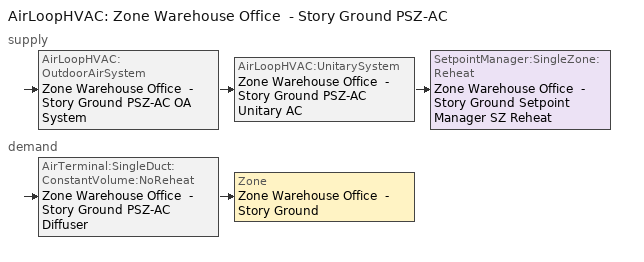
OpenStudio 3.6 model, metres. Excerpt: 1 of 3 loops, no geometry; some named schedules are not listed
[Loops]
AirLoopHVAC 'Zone Warehouse Office  - Story Ground PSZ-AC'
 supply: AirLoopHVAC:OutdoorAirSystem 'Zone Warehouse Office  - Story Ground PSZ-AC OA System' > AirLoopHVAC:UnitarySystem 'Zone Warehouse Office  - Story Ground PSZ-AC Unitary AC' > SetpointManager:SingleZone:Reheat 'Zone Warehouse Office  - Story Ground Setpoint Manager SZ Reheat'
 demand: AirTerminal:SingleDuct:ConstantVolume:NoReheat 'Zone Warehouse Office  - Story Ground PSZ-AC Diffuser' > Zone 'Zone Warehouse Office  - Story Ground'
[Sizing:Zone]
Zone Warehouse Office  - Story Ground: Zone Cooling Design Supply Air Temperature Input Method=SupplyAirTemperature; Zone Cooling Design Supply Air Temperature {C}=12.7778; Zone Cooling Design Supply Air Temperature Difference {deltaC}=11.11; Zone Heating Design Supply Air Temperature Input Method=SupplyAirTemperature; Zone Heating Design Supply Air Temperature {C}=50; Zone Heating Design Supply Air Temperature Difference {deltaC}=11.11; Zone Cooling Design Supply Air Humidity Ratio {kg-H2O/kg-air}=0.0085; Zone Heating Design Supply Air Humidity Ratio {kg-H2O/kg-air}=0.008; Cooling Design Air Flow Method=DesignDay; Heating Design Air Flow Method=DesignDay; Account for Dedicated Outdoor Air System=No; Dedicated Outdoor Air System Control Strategy=NeutralSupplyAir; Dedicated Outdoor Air Low Setpoint Temperature for Design {C}=autosize; Dedicated Outdoor Air High Setpoint Temperature for Design {C}=autosize; Zone Load Sizing Method=Sensible Load Only No Latent Load; Zone Latent Cooling Design Supply Air Humidity Ratio Input Method=HumidityRatioDifference; Zone Cooling Design Supply Air Humidity Ratio Difference {kgWater/kgDryAir}=0.005; Zone Latent Heating Design Supply Air Humidity Ratio Input Method=HumidityRatioDifference; Zone Humidification Design Supply Air Humidity Ratio Difference {kgWater/kgDryAir}=0.005
[Zone equipment]
Zone Warehouse Office  - Story Ground: Zone Warehouse Office  - Story Ground PSZ-AC Diffuser
[AirLoopHVAC]
Zone Warehouse Office  - Story Ground PSZ-AC: Availability Schedule=Zone Warehouse Office  - Story Ground PSZ-AC Occ Sch; Design Supply Air Flow Rate {m3/s}=autosize; Design Return Air Flow Fraction of Supply Air Flow=1
[Sizing:System]
Zone Warehouse Office  - Story Ground PSZ-AC: Type of Load to Size On=Sensible; Design Outdoor Air Flow Rate {m3/s}=Autosize; Central Heating Maximum System Air Flow Ratio=1; Preheat Design Temperature {C}=7.22222; Preheat Design Humidity Ratio {kg-H2O/kg-Air}=0.008; Precool Design Temperature {C}=12.7778; Precool Design Humidity Ratio {kg-H2O/kg-Air}=0.008; Central Cooling Design Supply Air Temperature {C}=12.7778; Central Heating Design Supply Air Temperature {C}=50; Sizing Option=Coincident; 100% Outdoor Air in Cooling=No; 100% Outdoor Air in Heating=No; Central Cooling Design Supply Air Humidity Ratio {kg-H2O/kg-Air}=0.0085; Central Heating Design Supply Air Humidity Ratio {kg-H2O/kg-Air}=0.008; Cooling Design Air Flow Method=DesignDay; Heating Design Air Flow Method=DesignDay; System Outdoor Air Method=ZoneSum; Zone Maximum Outdoor Air Fraction=1; Cooling Supply Air Flow Rate Per Floor Area {m3/s-m2}=0.00996765; Cooling Fraction of Autosized Cooling Supply Air Flow Rate=1; Cooling Supply Air Flow Rate Per Unit Cooling Capacity {m3/s-W}=3.94755e-05; Heating Supply Air Flow Rate Per Floor Area {m3/s-m2}=0.00996765; Heating Fraction of Autosized Heating Supply Air Flow Rate=1; Heating Fraction of Autosized Cooling Supply Air Flow Rate=1; Heating Supply Air Flow Rate Per Unit Heating Capacity {m3/s-W}=3.15882e-05; Cooling Design Capacity Method=CoolingDesignCapacity; Cooling Design Capacity {W}=autosize; Cooling Design Capacity Per Floor Area {W/m2}=234.7; Fraction of Autosized Cooling Design Capacity=1; Heating Design Capacity Method=HeatingDesignCapacity; Heating Design Capacity {W}=autosize; Heating Design Capacity Per Floor Area {W/m2}=157; Fraction of Autosized Heating Design Capacity=1; Central Cooling Capacity Control Method=OnOff; Occupant Diversity=autosize
[SetpointManager:SingleZone:Reheat]
Zone Warehouse Office  - Story Ground Setpoint Manager SZ Reheat: Minimum Supply Air Temperature {C}=12.7778; Maximum Supply Air Temperature {C}=50; Control Zone=Zone Warehouse Office  - Story Ground; Setpoint Node or NodeList=Zone Warehouse Office  - Story Ground PSZ-AC Supply Outlet Node
[Coil:Heating:Electric] Efficiency=1
Name | Availability Schedule | Nominal Capacity {W}
Zone Warehouse Office  - Story Ground PSZ-AC Electric Htg Coil | Always On Discrete
Zone Warehouse Office  - Story Ground PSZ-AC No Heat | Always Off Discrete | 0
[Coil:Cooling:DX:SingleSpeed]
Zone Warehouse Office  - Story Ground PSZ-AC 1spd DX AC Clg Coil 3kBtu/hr 13.0SEER: Availability Schedule=Always On Discrete; Rated Total Cooling Capacity {W}=autosize; Rated Sensible Heat Ratio=autosize; Rated COP {W/W}=3.91157; Rated Air Flow Rate {m3/s}=autosize; Rated Evaporator Fan Power Per Volume Flow Rate 2017 {W/(m3/s)}=773.3; Rated Evaporator Fan Power Per Volume Flow Rate 2023 {W/(m3/s)}=934.4; Total Cooling Capacity Function of Temperature Curve=PSZ-Fine Storage DX Coil Cap-FT; Total Cooling Capacity Function of Flow Fraction Curve=DX Coil Cap-FF; Energy Input Ratio Function of Temperature Curve=PSZ-AC DX Coil EIR-FT; Energy Input Ratio Function of Flow Fraction Curve=Split DX Coil EIR-FF; Part Load Fraction Correlation Curve=HPACCOOLPLFFPLR; Minimum Outdoor Dry-Bulb Temperature for Compressor Operation {C}=-25; Nominal Time for Condensate Removal to Begin {s}=0; Ratio of Initial Moisture Evaporation Rate and Steady State Latent Capacity=0; Maximum Cycling Rate {cycles/hr}=0; Latent Capacity Time Constant {s}=0; Condenser Type=AirCooled; Evaporative Condenser Effectiveness=0.9; Evaporative Condenser Air Flow Rate {m3/s}=autosize; Evaporative Condenser Pump Rated Power Consumption {W}=autosize; Crankcase Heater Capacity {W}=0; Maximum Outdoor Dry-Bulb Temperature for Crankcase Heater Operation {C}=10; Basin Heater Capacity {W/K}=0; Basin Heater Setpoint Temperature {C}=2
[Fan:OnOff]
Zone Warehouse Office  - Story Ground PSZ-AC Fan: Availability Schedule=Always On Discrete; Fan Total Efficiency=0.55575; Pressure Rise {Pa}=622.722; Maximum Flow Rate {m3/s}=autosize; Motor Efficiency=0.855; Motor In Airstream Fraction=1; Fan Power Ratio Function of Speed Ratio Curve=Fan On Off Power Curve 1; Fan Efficiency Ratio Function of Speed Ratio Curve=Fan On Off Efficiency Curve 1
[AirLoopHVAC:UnitarySystem]
Zone Warehouse Office  - Story Ground PSZ-AC Unitary AC: Control Type=Load; Controlling Zone or Thermostat Location=Zone Warehouse Office  - Story Ground; Dehumidification Control Type=None; Availability Schedule=Outage Availability Schedule; Supply Fan=Zone Warehouse Office  - Story Ground PSZ-AC Fan; Fan Placement=DrawThrough; Supply Air Fan Operating Mode Schedule=Zone Warehouse Office  - Story Ground PSZ-AC Occ Sch; Heating Coil=Zone Warehouse Office  - Story Ground PSZ-AC Electric Htg Coil; DX Heating Coil Sizing Ratio=1; Cooling Coil=Zone Warehouse Office  - Story Ground PSZ-AC 1spd DX AC Clg Coil 3kBtu/hr 13.0SEER; Use DOAS DX Cooling Coil=No; DOAS DX Cooling Coil Leaving Minimum Air Temperature {C}=2; Latent Load Control=SensibleOnlyLoadControl; Supplemental Heating Coil=Zone Warehouse Office  - Story Ground PSZ-AC No Heat; Supply Air Flow Rate During Cooling Operation {m3/s}=Autosize; Supply Air Flow Rate During Heating Operation {m3/s}=Autosize; Supply Air Flow Rate When No Cooling or Heating is Required {m3/s}=Autosize; Maximum Supply Air Temperature {C}=80; Maximum Outdoor Dry-Bulb Temperature for Supplemental Heater Operation {C}=21; Maximum Cycling Rate {cycles/hr}=2.5; Heat Pump Time Constant {s}=60; Fraction of On-Cycle Power Use=0.01; Heat Pump Fan Delay Time {s}=60; Ancilliary On-Cycle Electric Power {W}=0; Ancilliary Off-Cycle Electric Power {W}=0
[Controller:OutdoorAir]
Zone Warehouse Office  - Story Ground PSZ-AC OA System Controller: Minimum Outdoor Air Flow Rate {m3/s}=autosize; Maximum Outdoor Air Flow Rate {m3/s}=Autosize; Economizer Control Type=NoEconomizer; Economizer Control Action Type=ModulateFlow; Economizer Maximum Limit Dry-Bulb Temperature {C}=28; Economizer Maximum Limit Enthalpy {J/kg}=64000; Lockout Type=LockoutWithHeating; Minimum Limit Type=FixedMinimum; Minimum Outdoor Air Schedule=Zone Warehouse Office  - Story Ground PSZ-AC Occ Sch; Maximum Fraction of Outdoor Air Schedule=ZoneWarehouseOfficeStoryGroundPSZACmaxOASch; Controller Mechanical Ventilation=Controller Mechanical Ventilation 2; High Humidity Control=No; Heat Recovery Bypass Control Type=BypassWhenWithinEconomizerLimits
[Controller:MechanicalVentilation]
Controller Mechanical Ventilation 2: Availability Schedule=Always On Discrete
[AirLoopHVAC:OutdoorAirSystem]
Zone Warehouse Office  - Story Ground PSZ-AC OA System: Controller=Zone Warehouse Office  - Story Ground PSZ-AC OA System Controller
[AirTerminal:SingleDuct:ConstantVolume:NoReheat]
Zone Warehouse Office  - Story Ground PSZ-AC Diffuser: Availability Schedule=Always On Discrete; Maximum Air Flow Rate {m3/s}=AutoSize
[Schedule:Constant]
Name | Value
Always On Discrete | 1
Always Off Discrete | 0
[Schedule:Ruleset]
Name | Default Day Schedule | Summer Design Day Schedule | Winter Design Day Schedule
Zone Warehouse Office  - Story Ground PSZ-AC Occ Sch | Zone Warehouse Office  - Story Ground PSZ-AC Occ Sch Default | Zone Warehouse Office  - Story Ground PSZ-AC Occ Sch Summer Design Day | Zone Warehouse Office  - Story Ground PSZ-AC Occ Sch Winter Design Day
ZoneWarehouseOfficeStoryGroundPSZACmaxOASch | ZoneWarehouseOfficeStoryGroundPSZACmaxOASchDefault
[Schedule:Day]
Zone Warehouse Office  - Story Ground PSZ-AC Occ Sch Default; Zone Warehouse Office  - Story Ground PSZ-AC Occ Sch Saturday: 6, 50, 0, 18, 0, 1, 24, 0, 0
Zone Warehouse Office  - Story Ground PSZ-AC Occ Sch Winter Design Day; Zone Warehouse Office  - Story Ground PSZ-AC Occ Sch Summer Design Day: 24, 0, 1
Zone Warehouse Office  - Story Ground PSZ-AC Occ Sch Sunday: 24, 0, 0
ZoneWarehouseOfficeStoryGroundPSZACmaxOASchDefault: 24, 0, 0.7
Schedule Day 7: 1, 0, 0.7, 2, 0, 0.7, 3, 0, 0.7, 4, 0, 0.7, 5, 0, 0.7, 6, 0, 0, 7, 0, 0, 8, 0, 0, 9, 0, 0, 10, 0, 0, 11, 0, 0, 12, 0, 0, 13, 0, 0, 14, 0, 0, 15, 0, 0, 16, 0, 0, 17, 0, 0, 18, 0, 0, 19, 0, 0, 20, 0, 0, 21, 0, 0, 22, 0, 0, 23, 0, 0, 24, 0, 0
Schedule Day 8; Schedule Day 9; Schedule Day 10; Schedule Day 12; Schedule Day 13; Schedule Day 16; Schedule Day 17: 1, 0, 0, 2, 0, 0, 3, 0, 0, 4, 0, 0, 5, 0, 0, 6, 0, 0, 7, 0, 0, 8, 0, 0, 9, 0, 0, 10, 0, 0, 11, 0, 0, 12, 0, 0, 13, 0, 0, 14, 0, 0, 15, 0, 0, 16, 0, 0, 17, 0, 0, 18, 0, 0, 19, 0, 0, 20, 0, 0, 21, 0, 0, 22, 0, 0, 23, 0, 0, 24, 0, 0
Schedule Day 11: 1, 0, 0.7, 2, 0, 0.7, 3, 0, 0.7, 4, 0, 0.7, 5, 0, 0.7, 6, 0, 0.7, 7, 0, 0.7, 8, 0, 0.7, 9, 0, 0.7, 10, 0, 0.7, 11, 0, 0.7, 12, 0, 0.7, 13, 0, 0.7, 14, 0, 0.7, 15, 0, 0.7, 16, 0, 0.7, 17, 0, 0.7, 18, 0, 0.7, 19, 0, 0.7, 20, 0, 0.7, 21, 0, 0.7, 22, 0, 0.7, 23, 0, 0.7, 24, 0, 0.7
Schedule Day 18: 1, 0, 0, 2, 0, 0, 3, 0, 0, 4, 0, 0, 5, 0, 0, 6, 0, 0, 7, 0, 1, 8, 0, 1, 9, 0, 1, 10, 0, 1, 11, 0, 1, 12, 0, 1, 13, 0, 1, 14, 0, 1, 15, 0, 1, 16, 0, 1, 17, 0, 1, 18, 0, 1, 19, 0, 0, 20, 0, 0, 21, 0, 0, 22, 0, 0, 23, 0, 0, 24, 0, 0
[Schedule:Rule] Date Specification Type=DateRange
Name | Schedule Ruleset | Rule Order | Day Schedule | Apply Monday | Apply Tuesday | Apply Wednesday | Apply Friday | Apply Saturday | Start Month | Start Day | End Month | End Day | Apply Sunday | Apply Thursday
Zone Warehouse Office  - Story Ground PSZ-AC Occ Sch Saturday Rule | Zone Warehouse Office  - Story Ground PSZ-AC Occ Sch | 6 | Zone Warehouse Office  - Story Ground PSZ-AC Occ Sch Saturday | Yes | Yes | Yes | Yes | Yes | 1 | 1 | 12 | 31
Zone Warehouse Office  - Story Ground PSZ-AC Occ Sch Sunday Rule | Zone Warehouse Office  - Story Ground PSZ-AC Occ Sch | 5 | Zone Warehouse Office  - Story Ground PSZ-AC Occ Sch Sunday |  |  |  |  |  | 1 | 1 | 12 | 31 | Yes
ZoneWarehouseOfficeStoryGroundPSZACmaxOASch Outage Day 124 | ZoneWarehouseOfficeStoryGroundPSZACmaxOASch | 4 | Schedule Day 7 | Yes | Yes | Yes | Yes | Yes | 5 | 4 | 5 | 4 | Yes | Yes
ZoneWarehouseOfficeStoryGroundPSZACmaxOASch Outage Day 125 | ZoneWarehouseOfficeStoryGroundPSZACmaxOASch | 3 | Schedule Day 8 | Yes | Yes | Yes | Yes | Yes | 5 | 5 | 5 | 5 | Yes | Yes
ZoneWarehouseOfficeStoryGroundPSZACmaxOASch Outage Day 126 | ZoneWarehouseOfficeStoryGroundPSZACmaxOASch | 2 | Schedule Day 9 | Yes | Yes | Yes | Yes | Yes | 5 | 6 | 5 | 6 | Yes | Yes
ZoneWarehouseOfficeStoryGroundPSZACmaxOASch Outage Day 127 | ZoneWarehouseOfficeStoryGroundPSZACmaxOASch | 1 | Schedule Day 10 | Yes | Yes | Yes | Yes | Yes | 5 | 7 | 5 | 7 | Yes | Yes
ZoneWarehouseOfficeStoryGroundPSZACmaxOASch Outage Day 128 | ZoneWarehouseOfficeStoryGroundPSZACmaxOASch | 0 | Schedule Day 11 | Yes | Yes | Yes | Yes | Yes | 5 | 8 | 5 | 8 | Yes | Yes
Zone Warehouse Office  - Story Ground PSZ-AC Occ Sch Outage Day 124 | Zone Warehouse Office  - Story Ground PSZ-AC Occ Sch | 4 | Schedule Day 12 | Yes | Yes | Yes | Yes | Yes | 5 | 4 | 5 | 4 | Yes | Yes
Zone Warehouse Office  - Story Ground PSZ-AC Occ Sch Outage Day 125 | Zone Warehouse Office  - Story Ground PSZ-AC Occ Sch | 3 | Schedule Day 13 | Yes | Yes | Yes | Yes | Yes | 5 | 5 | 5 | 5 | Yes | Yes
Zone Warehouse Office  - Story Ground PSZ-AC Occ Sch Outage Day 126 | Zone Warehouse Office  - Story Ground PSZ-AC Occ Sch | 2 | Schedule Day 16 | Yes | Yes | Yes | Yes | Yes | 5 | 6 | 5 | 6 | Yes | Yes
Zone Warehouse Office  - Story Ground PSZ-AC Occ Sch Outage Day 127 | Zone Warehouse Office  - Story Ground PSZ-AC Occ Sch | 1 | Schedule Day 17 | Yes | Yes | Yes | Yes | Yes | 5 | 7 | 5 | 7 | Yes | Yes
Zone Warehouse Office  - Story Ground PSZ-AC Occ Sch Outage Day 128 | Zone Warehouse Office  - Story Ground PSZ-AC Occ Sch | 0 | Schedule Day 18 | Yes | Yes | Yes | Yes | Yes | 5 | 8 | 5 | 8 | Yes | Yes
[Curve:Exponent]
Fan On Off Power Curve 1: Coefficient1 Constant=1; Coefficient2 Constant=0; Coefficient3 Constant=0; Minimum Value of x=0; Maximum Value of x=1
[Curve:Cubic]
Fan On Off Efficiency Curve 1: Coefficient1 Constant=1; Coefficient2 x=0; Coefficient3 x**2=0; Coefficient4 x**3=0; Minimum Value of x=0; Maximum Value of x=1
[Curve:Biquadratic] Minimum Value of x=12.77778; Maximum Value of x=23.88889; Minimum Value of y=23.88889; Maximum Value of y=46.11111
Name | Coefficient1 Constant | Coefficient2 x | Coefficient3 x**2 | Coefficient4 y | Coefficient5 y**2 | Coefficient6 x*y
PSZ-Fine Storage DX Coil Cap-FT | 0.942588 | 0.00954335 | 0.00068377 | -0.0110427 | 5.249e-06 | -9.72e-06
PSZ-AC DX Coil EIR-FT | 0.342414 | 0.034885 | -0.0006237 | 0.00497722 | 0.000437951 | -0.000728028
[Curve:Quadratic]
Name | Coefficient1 Constant | Coefficient2 x | Coefficient3 x**2 | Minimum Value of x | Maximum Value of x
DX Coil Cap-FF | 0.8 | 0.2 | 0 | 0.5 | 1.5
Split DX Coil EIR-FF | 1.1552 | -0.1808 | 0.0256 | 0.5 | 1.5
HPACCOOLPLFFPLR | 0.85 | 0.15 | 0 | 0 | 1
